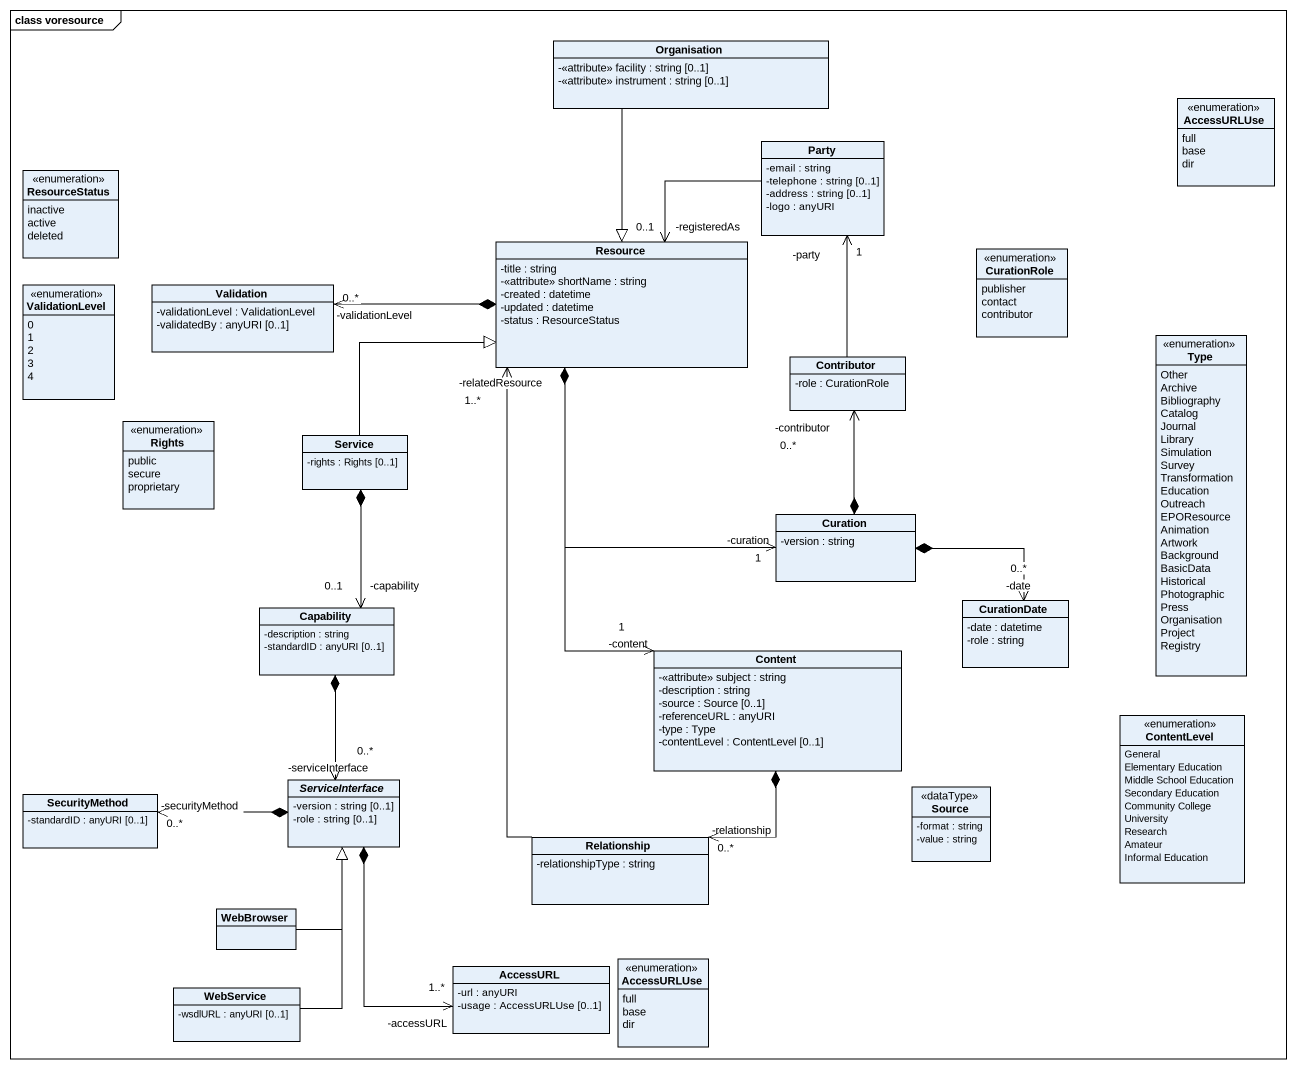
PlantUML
@startuml
mainframe class voresource
hide circle
hide empty members
skinparam classAttributeIconSize 0
class Organisation {
  -<<attribute>> facility : string [0..1]
  -<<attribute>> instrument : string [0..1]
}
enum AccessURLUse {
  full
  base
  dir
}
class Party {
  -email : string
  -telephone : string [0..1]
  -address : string [0..1]
  -logo : anyURI
}
enum ResourceStatus {
  inactive
  active
  deleted
}
class Resource {
  -title : string
  -<<attribute>> shortName : string
  -created : datetime
  -updated : datetime
  -status : ResourceStatus
}
enum CurationRole {
  publisher
  contact
  contributor
}
enum ValidationLevel {
  0
  1
  2
  3
  4
}
class Validation {
  -validationLevel : ValidationLevel
  -validatedBy : anyURI [0..1]
}
enum Type {
  Other
  Archive
  Bibliography
  Catalog
  Journal
  Library
  Simulation
  Survey
  Transformation
  Education
  Outreach
  EPOResource
  Animation
  Artwork
  Background
  BasicData
  Historical
  Photographic
  Press
  Organisation
  Project
  Registry
}
class Contributor {
  -role : CurationRole
}
enum Rights {
  public
  secure
  proprietary
}
class Service {
  -rights : Rights [0..1]
}
class Curation {
  -version : string
}
class Capability {
  -description : string
  -standardID : anyURI [0..1]
}
class CurationDate {
  -date : datetime
  -role : string
}
class Content {
  -<<attribute>> subject : string
  -description : string
  -source : Source [0..1]
  -referenceURL : anyURI
  -type : Type
  -contentLevel : ContentLevel [0..1]
}
enum ContentLevel {
  General
  Elementary Education
  Middle School Education
  Secondary Education
  Community College
  University
  Research
  Amateur
  Informal Education
}
class SecurityMethod {
  -standardID : anyURI [0..1]
}
abstract class ServiceInterface {
  -version : string [0..1]
  -role : string [0..1]
}
class Source <<dataType>> {
  -format : string
  -value : string
}
class Relationship {
  -relationshipType : string
}
class WebBrowser
class WebService {
  -wsdlURL : anyURI [0..1]
}
class AccessURL {
  -url : anyURI
  -usage : AccessURLUse [0..1]
}
enum "AccessURLUse" as AccessURLUse_2 {
  full
  base
  dir
}
Organisation --|> Resource
Party -left-> "-registeredAs\n0..1" Resource
Resource *-left-> "-validationLevel\n0..*" Validation
Resource *--> "-curation\n1" Curation
Resource *--> "-content\n1" Content
Contributor -up-> "-party\n1" Party
Service -right-|> Resource
Service *--> "-capability\n0..1" Capability
Curation *-up-> "-contributor\n0..*" Contributor
Curation *-right-> "-date\n0..*" CurationDate
Capability *--> "-serviceInterface\n0..*" ServiceInterface
Content *--> "-relationship\n0..*" Relationship
ServiceInterface *-left-> "-securityMethod\n0..*" SecurityMethod
ServiceInterface *--> "-accessURL\n1..*" AccessURL
Relationship -up-> "-relatedResource\n1..*" Resource
WebBrowser -up-|> ServiceInterface
WebService -up-|> ServiceInterface
@enduml
